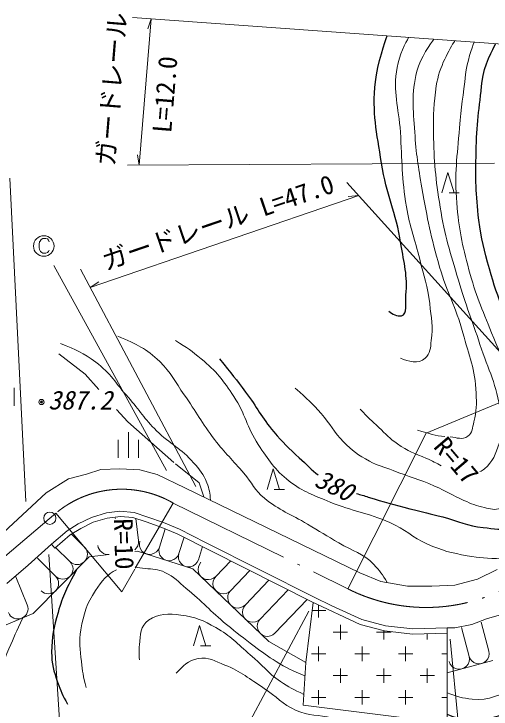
# Model space of a CAD drawing. Units: millimetres, scale not verified. Extents: x 40000 to 680000, y 20000 to 380000.
# Drawn here: x 422119 to 468669, y 259777 to 327583 of the extents above; entities that cross this region are included whole.
import ezdxf
from ezdxf.enums import TextEntityAlignment as Align

# ---------------------------------------------------------------- set-up
doc = ezdxf.new("R2010")
doc.units = ezdxf.units.MM
doc.header["$LTSCALE"] = 1000
doc.header["$PDMODE"] = 32
doc.header["$PDSIZE"] = 500
doc.linetypes.add('DASHED', pattern=[7.5, 6, -1.5])
doc.linetypes.add('LONG_DASHED_DOTTED', pattern=[15.25, 12, -1.5, 0.25, -1.5])
for name, color, linetype, lineweight in [('M-BGD', 7, 'Continuous', 13), ('M-BMK', 2, 'LONG_DASHED_DOTTED', 13), ('M-STR-HTXT', 7, 'Continuous', 13)]:
    doc.layers.add(name, color=color, linetype=linetype, lineweight=lineweight)
doc.styles.add('ＭＳ ゴシック', font='')
doc.styles.get('ＭＳ ゴシック').set_extended_font_data('MS Gothic')

msp = doc.modelspace()

# ---------------------------------------------------------------- linework, layer by layer
at = {"layer": 'M-BGD'}
for p, q in [((463863, 310119), (464463, 312119)), ((464463, 312119), (465063, 310119)), ((465563, 310119), (464563, 310119)), ((422148, 289354), (422148, 291104)), ((433283, 284285), (433283, 286785)), ((432283, 284285), (432283, 286035)), ((434283, 284285), (434283, 286035)), ((429203, 282702), (430613, 283139)), ((430613, 283139), (432460, 283206)), ((432460, 283206), (434407, 283105)), ((434407, 283105), (436085, 282669)), ((446820, 281210), (447420, 283210)), ((447420, 283210), (448020, 281210)), ((425275, 280856), (427458, 282232)), ((427458, 282232), (429203, 282702)), ((436085, 282669), (438805, 281359)), ((420609, 276592), (425275, 280856)), ((438805, 281359), (455859, 273067)), ((448520, 281210), (447520, 281210)), ((431150, 278909), (429673, 278472)), ((432460, 279076), (431150, 278909)), ((433836, 278942), (432460, 279076)), ((435179, 278506), (433836, 278942)), ((429673, 278472), (428398, 277834)), ((432015, 278356), (432008, 278410)), ((432008, 278410), (432029, 278410)), ((434283, 276208), (434029, 278354)), ((436723, 277969), (435179, 278506)), ((428398, 277834), (427323, 277163)), ((436307, 275557), (436887, 277360)), ((438268, 277331), (436723, 277969)), ((440819, 276021), (438268, 277331)), ((427323, 277163), (425779, 275854)), ((428998, 275582), (427735, 276831)), ((438211, 274944), (438724, 276539)), ((451394, 270683), (440819, 276021)), ((425779, 275854), (423496, 273806)), ((425779, 275854), (426102, 275472)), ((427591, 274160), (426190, 275546)), ((440115, 274332), (440531, 275624)), ((423995, 269101), (429463, 274631)), ((429463, 274631), (431424, 274863)), ((433916, 275158), (434184, 275190)), ((434184, 275190), (439589, 273450)), ((426185, 272738), (424411, 274492)), ((441808, 272710), (443271, 274237)), ((423496, 273806), (421415, 272026)), ((439589, 273450), (446983, 266368)), ((443252, 271326), (445136, 273292)), ((467341, 272463), (469254, 273403)), ((423426, 269948), (422303, 272661)), ((455859, 273067), (457907, 272228)), ((444696, 269943), (447001, 272348)), ((457907, 272228), (460526, 271758)), ((465125, 271858), (467341, 272463)), ((446141, 268559), (448866, 271403)), ((460526, 271758), (462876, 271758)), ((462876, 271758), (465125, 271858)), ((453140, 269844), (451394, 270683)), ((447585, 267175), (450730, 270459)), ((451328, 270162), (450586, 264317)), ((451842, 269922), (451842, 268701)), ((451253, 269408), (452549, 269408)), ((456061, 268501), (453140, 269844)), ((414241, 265063), (423995, 269101)), ((468214, 268568), (466804, 268031)), ((469926, 269072), (468214, 268568)), ((439637, 265946), (440237, 267946)), ((440237, 267946), (440837, 265946)), ((453963, 267994), (453963, 266580)), ((458377, 267897), (456061, 268501)), ((461029, 267595), (458377, 267897)), ((466804, 268031), (465125, 267696)), ((468454, 265433), (467705, 268268)), ((453256, 267287), (454670, 267287)), ((457499, 267287), (458913, 267287)), ((458206, 267425), (458206, 266580)), ((464386, 267696), (461029, 267595)), ((464378, 258415), (464386, 267696)), ((465125, 267696), (464386, 267696)), ((466520, 264922), (465780, 267725)), ((462448, 267137), (462448, 266580)), ((441337, 265946), (440337, 265946)), ((446983, 266368), (450586, 264317)), ((451842, 265873), (451842, 264458)), ((456084, 265873), (456084, 264458)), ((460327, 265873), (460327, 264458)), ((451135, 265166), (452549, 265166)), ((455377, 265166), (456791, 265166)), ((459620, 265166), (461034, 265166)), ((463863, 265166), (464383, 265166)), ((464383, 263323), (468851, 264504)), ((450586, 264317), (450337, 260155)), ((453963, 263751), (453963, 262337)), ((458206, 263751), (458206, 262337)), ((462448, 263751), (462448, 262337)), ((453256, 263044), (454670, 263044)), ((457499, 263044), (458913, 263044)), ((461741, 263044), (463155, 263044)), ((451842, 261630), (451842, 260216)), ((456084, 261630), (456084, 260216)), ((460327, 261630), (460327, 260216)), ((451135, 260923), (452549, 260923)), ((455377, 260923), (456791, 260923)), ((459620, 260923), (461034, 260923)), ((463863, 260923), (464376, 260923)), ((450337, 260155), (464378, 258415))]:
    msp.add_line(p, q, dxfattribs=at)
at = {"layer": 'M-BGD', "linetype": 'DASHED'}
for points in [[(426487, 294424), (429076, 292429), (430402, 290947)], [(432134, 289013), (433229, 287790), (437867, 283691), (440186, 281858), (440647, 280464)]]:
    msp.add_lwpolyline(points, dxfattribs=at)
at = {"layer": 'M-BGD'}
for points in [[(426102, 275472), (427619, 276758), (428642, 277398), (429857, 278005), (431223, 278409)], [(432515, 278569), (433733, 278450), (435020, 278032), (436546, 277501), (438059, 276876), (451175, 270234), (455890, 268029), (458285, 267404), (461008, 267094), (464401, 267196)]]:
    msp.add_lwpolyline(points, dxfattribs=at)
for radius in [100, 80, 60, 40, 20, 20]:
    msp.add_circle((424809, 289729), radius, dxfattribs=at)
for centre, start, end in [((433290, 276091), 308.45681, 6.75357), ((435355, 275863), 162.1598, 342.1598), ((428294, 274871), 225.3237, 45.3237), ((431304, 275856), 186.75357, 276.88455), ((437259, 275251), 162.1598, 342.1598), ((439163, 274638), 162.1598, 342.1598), ((426888, 273449), 225.3237, 45.3237), ((441086, 273401), 136.22933, 316.22933), ((425482, 272027), 225.3237, 45.3237), ((442530, 272018), 136.22933, 316.22933), ((443974, 270634), 136.22933, 316.22933), ((422502, 269565), 202.49018, 22.49018), ((445418, 269251), 136.22933, 316.22933), ((446863, 267867), 136.22933, 316.22933), ((467487, 265178), 194.79572, 14.79572), ((465553, 264667), 194.79572, 14.79572)]:
    msp.add_arc(centre, 1000, start, end, dxfattribs=at)
for points, knots in [([(449571, 291080), (450805, 289969), (451182, 289632), (452106, 288599), (453016, 287582), (453295, 286812), (454263, 285849), (455138, 284978), (455710, 284546), (456798, 283961), (457656, 283500), (458207, 283392), (459117, 283044), (460692, 282442), (461612, 282199), (463162, 281534), (464305, 281044), (464879, 280625), (466021, 280132), (466779, 279804), (467208, 279602), (468016, 279431), (468614, 279304), (469016, 279142), (469580, 279377), (470089, 279589), (470282, 279900), (470605, 280347), (471245, 281234), (471441, 281847), (471791, 282882), (472181, 284034), (472234, 284742), (472277, 285957), (472325, 287300), (472111, 288064), (471738, 289354), (470897, 292256), (469834, 293667), (468717, 296474), (467773, 298845), (467173, 300159), (466506, 302622), (465829, 305123), (465532, 306566), (465319, 309148), (465085, 312006), (465362, 313625), (465589, 316483), (465750, 318512), (465954, 319638), (466182, 321661), (466326, 322934), (466813, 324286), (467011, 324836)], [0, 0, 0, 0, 1, 1, 1, 2, 2, 2, 3, 3, 3, 4, 4, 4, 5, 5, 5, 6, 6, 6, 7, 7, 7, 8, 8, 8, 9, 9, 9, 10, 10, 10, 11, 11, 11, 12, 12, 12, 13, 13, 13, 14, 14, 14, 15, 15, 15, 16, 16, 16, 17, 17, 17, 18, 18, 18, 18]), ([(460619, 325295), (460343, 324773), (459705, 323571), (459495, 322362), (459070, 319931), (459658, 318514), (459818, 316052), (460003, 313204), (459947, 311586), (460411, 308771), (460748, 306734), (461231, 305656), (461706, 303647), (462103, 301966), (462482, 301049), (462677, 299332), (462835, 297928), (463034, 297118), (462838, 295719), (462740, 295013), (462763, 294483), (462245, 293993), (461557, 293341), (460620, 293726), (459818, 293993)], [0, 0, 0, 0, 1, 1, 1, 2, 2, 2, 3, 3, 3, 4, 4, 4, 5, 5, 5, 6, 6, 6, 7, 7, 7, 8, 8, 8, 8]), ([(464686, 286326), (465341, 286267), (465844, 286002), (466398, 286388), (466886, 286728), (466839, 287215), (466991, 287790), (467273, 288852), (467252, 289497), (467207, 290595), (467112, 292944), (466525, 294204), (465913, 296474), (465220, 299040), (464391, 300340), (463647, 302892), (462783, 305855), (462467, 307566), (461922, 310604), (461543, 312716), (461364, 313911), (461220, 316052), (461065, 318365), (460879, 319733), (461436, 321984), (461769, 323328), (462811, 324739), (463091, 325117)], [0, 0, 0, 0, 1, 1, 1, 2, 2, 2, 3, 3, 3, 4, 4, 4, 5, 5, 5, 6, 6, 6, 7, 7, 7, 8, 8, 8, 9, 9, 9, 9]), ([(465124, 324971), (464635, 324157), (463590, 322416), (463324, 320582), (463066, 318807), (463028, 317791), (463054, 315998), (463096, 313143), (463248, 311536), (463701, 308717), (464156, 305887), (464675, 304348), (465481, 301597), (466207, 299123), (466791, 297794), (467585, 295341), (468411, 292786), (469237, 291425), (469580, 288761), (469734, 287569), (469897, 286811), (469472, 285687), (469075, 284636), (468882, 283922), (468016, 283206), (467869, 283084), (467723, 282999), (467575, 282941)], [0, 0, 0, 0, 1, 1, 1, 2, 2, 2, 3, 3, 3, 4, 4, 4, 5, 5, 5, 6, 6, 6, 7, 7, 7, 8, 8, 8, 9, 9, 9, 9]), ([(432258, 296150), (434160, 295298), (435013, 294972), (436357, 293669), (437482, 292578), (437823, 291712), (438730, 290433), (439923, 288751), (440440, 287700), (441696, 286064), (442733, 284714), (443455, 284074), (444555, 282774), (445348, 281838), (445596, 281119), (446550, 280347), (448042, 279142), (449111, 278798), (450757, 277813), (451957, 277094), (452635, 276702), (453831, 275979), (455167, 275171), (456167, 275019), (457229, 273875), (457810, 273250), (458056, 272946), (458527, 272116)], [0, 0, 0, 0, 1, 1, 1, 2, 2, 2, 3, 3, 3, 4, 4, 4, 5, 5, 5, 6, 6, 6, 7, 7, 7, 8, 8, 8, 9, 9, 9, 9]), ([(437867, 295719), (439075, 295003), (439472, 294713), (440402, 293939), (441859, 292725), (442544, 291857), (443584, 290271), (444711, 288554), (444819, 287289), (445957, 285579), (446968, 284061), (447537, 283137), (448977, 282019), (450362, 280945), (451350, 280642), (452969, 279970), (455190, 279048), (456595, 278950), (458793, 277974), (460303, 277304), (460954, 276547), (462461, 275871), (463902, 275224), (464788, 275010), (466344, 274738), (467652, 274510), (468168, 274478), (469730, 274435)], [0, 0, 0, 0, 1, 1, 1, 2, 2, 2, 3, 3, 3, 4, 4, 4, 5, 5, 5, 6, 6, 6, 7, 7, 7, 8, 8, 8, 9, 9, 9, 9]), ([(426649, 295449), (428250, 294806), (428868, 294517), (430101, 293615), (431580, 292532), (432064, 291534), (433283, 290163), (434385, 288923), (434847, 288087), (436033, 286927), (437369, 285623), (438421, 285208), (439647, 283799), (440245, 283112), (440625, 282712), (440941, 281858), (441179, 281217), (441234, 280906), (441301, 280146)], [0, 0, 0, 0, 1, 1, 1, 2, 2, 2, 3, 3, 3, 4, 4, 4, 5, 5, 5, 6, 6, 6, 6]), ([(463796, 283518), (463359, 283744), (462906, 283996), (462353, 284231), (461225, 284709), (460558, 284940), (459548, 285633), (458761, 286174), (458416, 286603), (457715, 287251), (456982, 287928), (456749, 288163), (455881, 289031)], [0, 0, 0, 0, 1, 1, 1, 2, 2, 2, 3, 3, 3, 4, 4, 4, 4]), ([(432131, 273358), (431183, 272949), (430721, 272274), (430086, 271345), (429186, 270028), (428926, 269091), (428656, 267519), (428451, 266321), (428564, 265615), (428698, 264407), (428809, 263411), (428885, 263039), (429161, 261884)], [0, 0, 0, 0, 1, 1, 1, 2, 2, 2, 3, 3, 3, 4, 4, 4, 4]), ([(450508, 263005), (449173, 263594), (448749, 263767), (447705, 264407), (446831, 264943), (446383, 265308), (445561, 265921), (444491, 266718), (443896, 267171), (442870, 268023), (441277, 269346), (440519, 270243), (438917, 271555), (438137, 272195), (437766, 272677), (436856, 273111), (436162, 273443), (435688, 273415), (434922, 273490), (434562, 273525), (434254, 273576), (433961, 273609)], [0, 0, 0, 0, 1, 1, 1, 2, 2, 2, 3, 3, 3, 4, 4, 4, 5, 5, 5, 6, 6, 6, 7, 7, 7, 7]), ([(422983, 268682), (422319, 267230), (422147, 266852), (421634, 265668), (421075, 264378), (420824, 263629), (420246, 262346), (419821, 261402), (419726, 260783), (419111, 259950), (418855, 259603), (418674, 259386), (418270, 259235), (417448, 258926), (416867, 259230), (416041, 259529), (415137, 259857), (414635, 260101), (413855, 260664), (412885, 261365), (412501, 261951), (411626, 262767), (410678, 263651), (410374, 263928), (409184, 265015)], [0, 0, 0, 0, 1, 1, 1, 2, 2, 2, 3, 3, 3, 4, 4, 4, 5, 5, 5, 6, 6, 6, 7, 7, 7, 8, 8, 8, 8]), ([(450400, 261206), (449324, 261711), (448974, 261912), (448126, 262473), (446844, 263319), (446359, 264093), (445182, 265080), (443901, 266154), (443280, 266916), (441818, 267729), (440583, 268416), (439814, 268774), (438412, 268948), (437174, 269102), (436296, 269136), (435258, 268444), (434428, 267890), (434484, 267039), (434375, 266047), (434313, 265475), (434304, 265218), (434375, 264575)], [0, 0, 0, 0, 1, 1, 1, 2, 2, 2, 3, 3, 3, 4, 4, 4, 5, 5, 5, 6, 6, 6, 7, 7, 7, 7]), ([(437950, 263272), (438630, 264011), (439106, 264511), (440094, 264701), (441123, 264899), (441729, 264460), (442701, 264070), (444315, 263425), (445060, 262731), (446528, 261800), (447774, 261009), (448287, 260247), (449640, 259655), (450932, 259089), (451808, 259261), (453172, 258898), (454643, 258507), (455465, 258259), (456872, 257679), (457966, 257228), (458519, 256847), (459564, 256291), (460790, 255638), (461181, 255414), (462675, 254567)], [0, 0, 0, 0, 1, 1, 1, 2, 2, 2, 3, 3, 3, 4, 4, 4, 5, 5, 5, 6, 6, 6, 7, 7, 7, 8, 8, 8, 8]), ([(464381, 261379), (465385, 260964), (465853, 260859), (466838, 260749), (468554, 260556), (469477, 261292), (471169, 261632), (472992, 261997), (473999, 262282), (475837, 262557), (477355, 262784), (478213, 262956), (479748, 262935), (481406, 262913), (482068, 262756), (483953, 262346)], [0, 0, 0, 0, 1, 1, 1, 2, 2, 2, 3, 3, 3, 4, 4, 4, 5, 5, 5, 5])]:
    msp.add_open_spline(points, degree=3, knots=knots, dxfattribs=at)
at = {"layer": 'M-BGD', "lineweight": 25}
for points, knots in [([(458686, 298577), (459006, 298341), (459512, 298044), (459926, 298146), (460569, 298303), (460279, 299348), (460357, 300141), (460550, 302100), (460170, 303211), (459872, 305157), (459394, 308283), (458469, 309906), (457984, 313031), (457509, 316100), (457046, 317873), (457391, 320960), (457592, 322755), (458350, 324958), (458518, 325446)], [0, 0, 0, 0, 1, 1, 1, 2, 2, 2, 3, 3, 3, 4, 4, 4, 5, 5, 5, 6, 6, 6, 6]), ([(455552, 280798), (455901, 280697), (456273, 280590), (456690, 280455), (458251, 279952), (459149, 279741), (460735, 279323), (461995, 278990), (462708, 278835), (463971, 278514), (465511, 278122), (466326, 277639), (467908, 277489), (468979, 277387), (469683, 277145), (470659, 277597), (471714, 278085), (472059, 278790), (472708, 279754), (473588, 281060), (473994, 281895), (474380, 283422), (474732, 284814), (474838, 285665), (474650, 287089), (474502, 288205), (474204, 288794), (473787, 289840), (473163, 291406), (472586, 292183), (471899, 293723), (471064, 295595), (470628, 296659), (469904, 298577), (469299, 300179), (468953, 301079), (468501, 302730), (468001, 304559), (467708, 305594), (467477, 307476), (467160, 310050), (467159, 311517), (467207, 314110), (467257, 316816), (467507, 318323), (467800, 321014), (467966, 322528), (468866, 324209), (469120, 324684)], [0, 0, 0, 0, 1, 1, 1, 2, 2, 2, 3, 3, 3, 4, 4, 4, 5, 5, 5, 6, 6, 6, 7, 7, 7, 8, 8, 8, 9, 9, 9, 10, 10, 10, 11, 11, 11, 12, 12, 12, 13, 13, 13, 14, 14, 14, 15, 15, 15, 16, 16, 16, 16]), ([(442182, 293939), (443423, 292404), (443753, 291987), (444717, 290703), (445832, 289216), (446268, 288240), (447467, 286820), (448361, 285761), (448922, 285216), (449948, 284285), (450677, 283623), (451170, 283108), (451790, 282619)], [0, 0, 0, 0, 1, 1, 1, 2, 2, 2, 3, 3, 3, 4, 4, 4, 4]), ([(428223, 273376), (427265, 271553), (426899, 270912), (426428, 269201), (426021, 267725), (425804, 266863), (425797, 265332), (425792, 264160), (426003, 263497), (426386, 262388), (426686, 261520), (426843, 261186), (427353, 260244)], [0, 0, 0, 0, 1, 1, 1, 2, 2, 2, 3, 3, 3, 4, 4, 4, 4]), ([(464379, 259277), (465199, 258928), (465577, 258853), (466376, 258730), (468054, 258471), (468998, 259119), (470665, 259445), (472690, 259841), (473760, 260365), (475795, 260706), (476200, 260774), (476566, 260831), (476908, 260877)], [0, 0, 0, 0, 1, 1, 1, 2, 2, 2, 3, 3, 3, 4, 4, 4, 4])]:
    msp.add_open_spline(points, degree=3, knots=knots, dxfattribs=at)
at = {"layer": 'M-BGD'}
msp.add_open_spline([(461490, 286981), (462704, 286629), (463218, 286436), (464172, 286358)], degree=3, dxfattribs=at)
msp.add_point((424809, 289729), dxfattribs=at)
at = {"layer": 'M-BMK'}
for p, q in [((437655, 279873), (454683, 271513)), ((420320, 273910), (426221, 278890))]:
    msp.add_line(p, q, dxfattribs=at)
at = {"layer": 'M-BMK', "linetype": 'Continuous'}
msp.add_circle((425625, 278387), 600, dxfattribs=at)
at = {"layer": 'M-BMK'}
for centre, radius, start, end in [((462344, 286689), 17000, 243.21412, 22.56682), ((432640, 271222), 10000, 59.90057, 129.93256)]:
    msp.add_arc(centre, radius, start, end, dxfattribs=at)
at = {"layer": 'M-STR-HTXT'}
for p, q in [((433698, 327231), (509861, 321754)), ((434345, 312822), (435516, 327100)), ((435516, 327100), (435185, 326124)), ((434345, 312822), (434177, 313839)), ((469013, 313024), (433198, 312815)), ((423278, 280028), (421712, 311562)), ((477053, 286293), (454604, 311145)), ((429553, 300903), (455753, 309872)), ((455753, 309872), (454726, 309785)), ((424568, 305132), (424620, 305350)), ((424568, 304802), (424568, 305132)), ((424620, 305350), (424674, 305418)), ((424674, 305418), (424789, 305573)), ((424789, 305573), (424944, 305679)), ((424944, 305679), (425223, 305681)), ((425223, 305681), (425385, 305629)), ((425385, 305629), (425495, 305519)), ((425495, 305519), (425554, 305350)), ((424616, 304590), (424568, 304802)), ((424728, 304421), (424616, 304590)), ((425547, 304525), (425497, 304424)), ((424834, 304313), (424728, 304421)), ((424951, 304257), (424834, 304313)), ((425225, 304257), (424951, 304257)), ((425387, 304309), (425225, 304257)), ((425497, 304424), (425387, 304309)), ((437004, 283044), (426002, 303054)), ((439881, 281490), (428604, 302687)), ((429553, 300903), (430418, 301464)), ((478042, 293213), (462344, 286689)), ((454683, 271513), (462344, 286689)), ((437655, 279873), (433964, 273506)), ((426221, 278890), (432640, 271222)), ((432515, 278569), (431223, 278409)), ((425519, 274853), (427890, 238849)), ((433908, 273409), (432640, 271222)), ((450897, 269321), (441475, 251761)), ((464684, 266599), (467319, 239113))]:
    msp.add_line(p, q, dxfattribs=at)
msp.add_circle((425031, 304941), 1000, dxfattribs=at)
msp.add_circle((425031, 304941), 1000, dxfattribs=at)

# ---------------------------------------------------------------- texts
at = {"layer": 'M-BGD', "style": 'ＭＳ ゴシック', "oblique": 15}
msp.add_text('387.2', height=1833, dxfattribs=at).set_placement((428580, 288447), align=Align.BOTTOM_CENTER)
msp.add_text('380', height=1833, rotation=334.427, dxfattribs=at).set_placement((453381, 281599), align=Align.MIDDLE_CENTER)
at = {"layer": 'M-STR-HTXT', "style": 'ＭＳ ゴシック'}
for s, rotation, p in [('ガードレール', 85.309, (433094, 320125)), ('L=12.0', 85.309, (438315, 319603)), ('ガードレール L=47.0', 18.897, (442491, 305861))]:
    msp.add_text(s, height=1833, rotation=rotation, dxfattribs=at).set_placement(p, align=Align.BOTTOM_CENTER)
for s, rotation, p in [('R=17', 310.485, (462551, 284975)), ('R=10', 271.657, (431323, 278336))]:
    msp.add_text(s, height=1833, rotation=rotation, dxfattribs=at).set_placement(p, align=Align.BOTTOM_LEFT)

doc.saveas('drawing.dxf')
